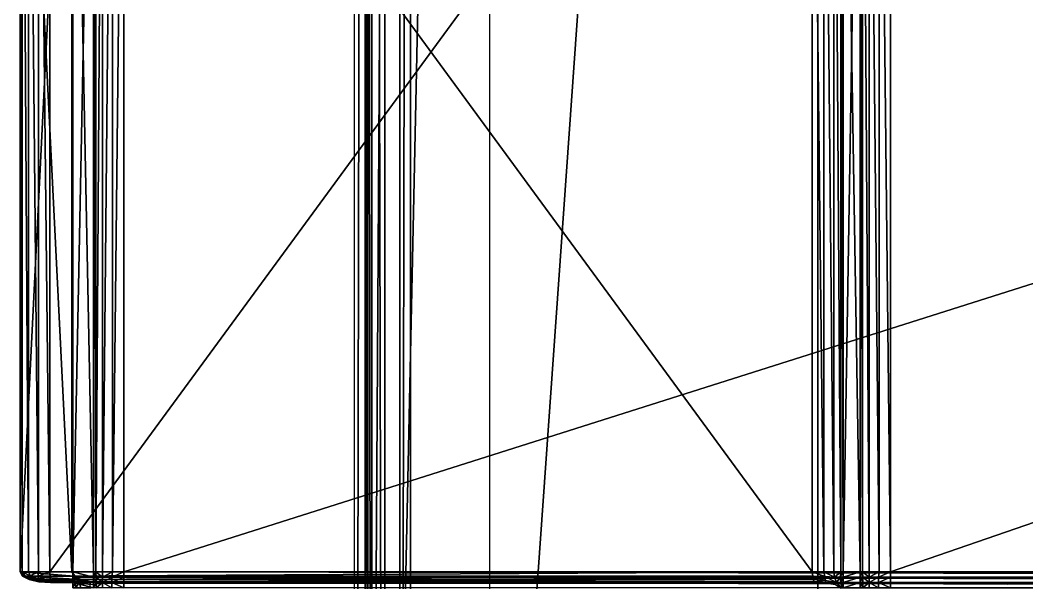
# Model space of a CAD drawing. Extents: x -683 to 86, y -225 to -3.
# Drawn here: x -506.23 to -488.48, y -82.57 to -72.65 of the extents above; entities that cross this region are included whole.
import ezdxf

# ---------------------------------------------------------------- set-up
doc = ezdxf.new("R2010")
doc.units = 0
doc.header["$MEASUREMENT"] = 0
doc.layers.get('0').update_dxf_attribs({"linetype": 'CONTINUOUS'})

msp = doc.modelspace()

# ---------------------------------------------------------------- linework, layer by layer
for points in [[(-500.143, -14.291, 97.08), (-500.332, -114.17, 98.553), (-500.332, -12.72, 98.553)], [(-499.531, -114.17, 92.288), (-499.343, -12.72, 90.815), (-499.343, -114.17, 90.815)], [(-492.161, -114.17, 34.584), (-492.161, -12.72, 34.584), (-492.161, -12.72, 34.584)], [(-492.161, -114.17, 34.584), (-492.161, -12.72, 34.584), (-492.161, -114.17, 34.584)], [(-500.14, -113.967, 98.476), (-500.138, -12.929, 98.477), (-500.093, -12.923, 98.379)], [(-500.14, -113.967, 98.476), (-500.093, -12.923, 98.379), (-500.093, -113.967, 98.379)], [(-500.022, -113.967, 98.567), (-500.138, -12.929, 98.477), (-500.14, -113.967, 98.476)], [(-500.022, -113.967, 98.567), (-500.028, -12.945, 98.569), (-500.138, -12.929, 98.477)], [(-500.093, -113.967, 98.379), (-500.093, -12.923, 98.379), (-497.948, -12.923, 96.812)], [(-500.093, -113.967, 98.379), (-497.948, -12.923, 96.812), (-497.948, -113.967, 96.812)], [(-499.793, -113.967, 98.63), (-499.793, -12.966, 98.63), (-500.028, -12.945, 98.569)], [(-499.793, -113.967, 98.63), (-500.028, -12.945, 98.569), (-500.022, -113.967, 98.567)], [(-500.143, -14.291, 97.08), (-500.143, -114.17, 97.08), (-500.332, -114.17, 98.553)], [(-505.315, -82.381, 16.004), (-506.226, -82.381, 31.61), (-506.226, -64.047, 31.61)], [(-505.315, -82.381, 16.004), (-506.226, -64.047, 31.61), (-505.315, -64.047, 16.004)], [(-506.189, -82.381, 31.676), (-506.189, -64.047, 31.675), (-506.226, -64.047, 31.61)], [(-506.189, -82.381, 31.676), (-506.226, -64.047, 31.61), (-506.226, -82.381, 31.61)], [(-506.226, -64.047, 31.61), (-506.226, -82.381, 31.61), (-506.189, -82.381, 31.676)], [(-506.226, -64.047, 31.61), (-506.189, -82.381, 31.676), (-506.189, -64.047, 31.675)], [(-506.076, -82.381, 31.73), (-506.076, -64.047, 31.73), (-506.189, -64.047, 31.675)], [(-506.076, -82.381, 31.73), (-506.189, -64.047, 31.675), (-506.189, -82.381, 31.676)], [(-506.189, -64.047, 31.675), (-506.189, -82.381, 31.676), (-506.076, -82.381, 31.73)], [(-506.189, -64.047, 31.675), (-506.076, -82.381, 31.73), (-506.076, -64.047, 31.73)], [(-505.905, -82.381, 31.765), (-505.904, -64.047, 31.765), (-506.076, -64.047, 31.73)], [(-505.905, -82.381, 31.765), (-506.076, -64.047, 31.73), (-506.076, -82.381, 31.73)], [(-506.076, -64.047, 31.73), (-506.076, -82.381, 31.73), (-505.905, -82.381, 31.765)], [(-506.076, -64.047, 31.73), (-505.905, -82.381, 31.765), (-505.904, -64.047, 31.765)], [(-505.7, -82.381, 31.775), (-505.904, -64.047, 31.765), (-505.905, -82.381, 31.765)], [(-505.904, -64.047, 31.765), (-505.905, -82.381, 31.765), (-505.7, -82.381, 31.775)], [(-505.7, -82.381, 31.775), (-505.7, -64.047, 31.775), (-505.904, -64.047, 31.765)], [(-505.904, -64.047, 31.765), (-505.7, -82.381, 31.775), (-505.7, -64.047, 31.775)], [(-492.261, -82.381, 31.577), (-492.261, -64.047, 31.577), (-505.7, -64.047, 31.775)], [(-492.261, -82.381, 31.577), (-505.7, -64.047, 31.775), (-505.7, -82.381, 31.775)], [(-505.315, -82.381, 16.004), (-505.315, -64.047, 16.004), (-505.31, -64.047, 15.917)], [(-505.315, -82.381, 16.004), (-505.31, -64.047, 15.917), (-505.31, -82.381, 15.917)], [(-505.31, -64.047, 15.917), (-505.31, -82.381, 15.917), (-505.315, -82.381, 16.004)], [(-505.31, -82.381, 15.917), (-505.31, -64.047, 15.917), (-505.305, -64.047, 15.83)], [(-505.31, -82.381, 15.917), (-505.305, -64.047, 15.83), (-505.305, -82.381, 15.83)], [(-505.305, -64.047, 15.83), (-505.305, -82.381, 15.83), (-505.31, -82.381, 15.917)], [(-505.305, -64.047, 15.83), (-505.31, -82.381, 15.917), (-505.31, -64.047, 15.917)], [(-505.305, -82.381, 15.83), (-505.305, -64.047, 15.83), (-505.3, -64.047, 15.743)], [(-505.305, -82.381, 15.83), (-505.3, -64.047, 15.743), (-505.3, -82.381, 15.743)], [(-505.3, -64.047, 15.743), (-505.3, -82.381, 15.743), (-505.305, -82.381, 15.83)], [(-505.3, -64.047, 15.743), (-505.305, -82.381, 15.83), (-505.305, -64.047, 15.83)], [(-505.3, -82.381, 15.743), (-505.3, -64.047, 15.743), (-505.295, -64.047, 15.657)], [(-505.3, -82.381, 15.743), (-505.295, -64.047, 15.657), (-505.295, -82.381, 15.657)], [(-505.295, -64.047, 15.657), (-505.295, -82.381, 15.657), (-505.3, -82.381, 15.743)], [(-505.295, -64.047, 15.657), (-505.3, -82.381, 15.743), (-505.3, -64.047, 15.743)], [(-504.933, -82.381, 9.454), (-505.295, -82.381, 15.657), (-505.295, -64.047, 15.657)], [(-504.889, -64.047, 9.385), (-504.889, -82.381, 9.385), (-504.933, -82.381, 9.454)], [(-504.889, -64.047, 9.385), (-504.933, -82.381, 9.454), (-504.933, -64.047, 9.454)], [(-504.889, -64.047, 9.385), (-504.889, -82.381, 9.385), (-504.933, -82.381, 9.454)], [(-504.772, -64.047, 9.322), (-504.772, -82.381, 9.322), (-504.889, -82.381, 9.385)], [(-504.772, -64.047, 9.322), (-504.889, -82.381, 9.385), (-504.889, -64.047, 9.385)], [(-504.772, -64.047, 9.322), (-504.772, -82.381, 9.322), (-504.889, -82.381, 9.385)], [(-504.772, -64.047, 9.322), (-504.889, -82.381, 9.385), (-504.889, -64.047, 9.385)], [(-504.599, -64.047, 9.273), (-504.599, -82.381, 9.273), (-504.772, -82.381, 9.322)], [(-504.599, -64.047, 9.273), (-504.772, -82.381, 9.322), (-504.772, -64.047, 9.322)], [(-504.599, -64.047, 9.273), (-504.599, -82.381, 9.273), (-504.772, -82.381, 9.322)], [(-504.599, -64.047, 9.273), (-504.772, -82.381, 9.322), (-504.772, -64.047, 9.322)], [(-504.396, -64.047, 9.247), (-504.396, -82.381, 9.247), (-504.599, -82.381, 9.273)], [(-504.396, -64.047, 9.247), (-504.599, -82.381, 9.273), (-504.599, -64.047, 9.273)], [(-504.396, -64.047, 9.247), (-504.396, -82.381, 9.247), (-504.599, -82.381, 9.273)], [(-504.396, -64.047, 9.247), (-504.599, -82.381, 9.273), (-504.599, -64.047, 9.273)], [(-446.588, -82.381, 5.55), (-504.396, -82.381, 9.247), (-504.396, -64.047, 9.247)], [(-446.588, -82.381, 5.55), (-504.396, -64.047, 9.247), (-446.588, -64.047, 5.55)], [(-446.588, -64.047, 5.55), (-446.588, -82.381, 5.55), (-504.396, -82.381, 9.247)], [(-446.588, -64.047, 5.55), (-504.396, -82.381, 9.247), (-504.396, -64.047, 9.247)], [(-492.055, -82.381, 31.587), (-492.055, -64.047, 31.587), (-492.261, -64.047, 31.577)], [(-492.055, -82.381, 31.587), (-492.261, -64.047, 31.577), (-492.261, -82.381, 31.577)], [(-492.261, -64.047, 31.577), (-492.261, -82.381, 31.577), (-492.055, -82.381, 31.587)], [(-492.261, -64.047, 31.577), (-492.055, -82.381, 31.587), (-492.055, -64.047, 31.587)], [(-491.878, -82.381, 31.622), (-491.878, -64.047, 31.622), (-492.055, -64.047, 31.587)], [(-491.878, -82.381, 31.622), (-492.055, -64.047, 31.587), (-492.055, -82.381, 31.587)], [(-492.055, -64.047, 31.587), (-492.055, -82.381, 31.587), (-491.878, -82.381, 31.622)], [(-492.055, -64.047, 31.587), (-491.878, -82.381, 31.622), (-491.878, -64.047, 31.622)], [(-491.758, -82.381, 31.676), (-491.758, -64.047, 31.676), (-491.878, -64.047, 31.622)], [(-491.758, -82.381, 31.676), (-491.878, -64.047, 31.622), (-491.878, -82.381, 31.622)], [(-491.878, -64.047, 31.622), (-491.878, -82.381, 31.622), (-491.758, -82.381, 31.676)], [(-491.878, -64.047, 31.622), (-491.758, -82.381, 31.676), (-491.758, -64.047, 31.676)], [(-491.712, -82.381, 31.742), (-491.712, -64.047, 31.742), (-491.758, -64.047, 31.676)], [(-491.712, -82.381, 31.742), (-491.758, -64.047, 31.676), (-491.758, -82.381, 31.676)], [(-491.758, -64.047, 31.676), (-491.758, -82.381, 31.676), (-491.712, -82.381, 31.742)], [(-491.758, -64.047, 31.676), (-491.712, -82.381, 31.742), (-491.712, -64.047, 31.742)], [(-491.712, -82.381, 31.742), (-491.416, -82.381, 35.723), (-491.416, -64.047, 35.723)], [(-491.712, -82.381, 31.742), (-491.416, -64.047, 35.723), (-491.712, -64.047, 31.742)], [(-491.371, -82.381, 35.787), (-491.371, -64.047, 35.787), (-491.416, -64.047, 35.723)], [(-491.371, -82.381, 35.787), (-491.416, -64.047, 35.723), (-491.416, -82.381, 35.723)], [(-491.416, -64.047, 35.723), (-491.416, -82.381, 35.723), (-491.371, -82.381, 35.787)], [(-491.416, -64.047, 35.723), (-491.371, -82.381, 35.787), (-491.371, -64.047, 35.787)], [(-491.254, -82.381, 35.835), (-491.254, -64.047, 35.835), (-491.371, -64.047, 35.787)], [(-491.254, -82.381, 35.835), (-491.371, -64.047, 35.787), (-491.371, -82.381, 35.787)], [(-491.371, -64.047, 35.787), (-491.371, -82.381, 35.787), (-491.254, -82.381, 35.835)], [(-491.371, -64.047, 35.787), (-491.254, -82.381, 35.835), (-491.254, -64.047, 35.835)], [(-491.081, -82.381, 35.86), (-491.081, -64.047, 35.86), (-491.254, -64.047, 35.835)], [(-491.081, -82.381, 35.86), (-491.254, -64.047, 35.835), (-491.254, -82.381, 35.835)], [(-491.254, -64.047, 35.835), (-491.254, -82.381, 35.835), (-491.081, -82.381, 35.86)], [(-491.254, -64.047, 35.835), (-491.081, -82.381, 35.86), (-491.081, -64.047, 35.86)], [(-490.88, -82.381, 35.858), (-490.88, -64.047, 35.858), (-491.081, -64.047, 35.86)], [(-490.88, -82.381, 35.858), (-491.081, -64.047, 35.86), (-491.081, -82.381, 35.86)], [(-491.081, -64.047, 35.86), (-491.081, -82.381, 35.86), (-490.88, -82.381, 35.858)], [(-491.081, -64.047, 35.86), (-490.88, -82.381, 35.858), (-490.88, -64.047, 35.858)], [(-490.88, -82.381, 35.858), (-437.728, -82.381, 31.908), (-437.728, -64.047, 31.908)], [(-490.88, -82.381, 35.858), (-437.728, -64.047, 31.908), (-490.88, -64.047, 35.858)], [(-490.88, -64.047, 35.858), (-490.88, -82.381, 35.858), (-437.728, -82.381, 31.908)], [(-490.88, -64.047, 35.858), (-437.728, -82.381, 31.908), (-437.728, -64.047, 31.908)], [(-506.226, -82.381, 31.61), (-506.185, -82.452, 31.609), (-506.14, -82.453, 31.676)], [(-506.226, -82.381, 31.61), (-506.14, -82.453, 31.676), (-506.189, -82.381, 31.676)], [(-506.226, -82.381, 31.61), (-506.185, -82.452, 31.609), (-506.14, -82.453, 31.676)], [(-506.226, -82.381, 31.61), (-506.14, -82.453, 31.676), (-506.189, -82.381, 31.676)], [(-506.226, -82.381, 31.61), (-505.315, -82.381, 16.004), (-505.274, -82.452, 16.003)], [(-506.226, -82.381, 31.61), (-505.274, -82.452, 16.003), (-506.185, -82.452, 31.609)], [(-505.274, -82.452, 16.003), (-506.185, -82.452, 31.609), (-506.226, -82.381, 31.61)], [(-505.274, -82.452, 16.003), (-506.226, -82.381, 31.61), (-505.315, -82.381, 16.004)], [(-506.189, -82.381, 31.676), (-506.14, -82.453, 31.676), (-506.048, -82.45, 31.721)], [(-506.189, -82.381, 31.676), (-506.048, -82.45, 31.721), (-506.076, -82.381, 31.73)], [(-506.189, -82.381, 31.676), (-506.14, -82.453, 31.676), (-506.048, -82.45, 31.721)], [(-506.189, -82.381, 31.676), (-506.048, -82.45, 31.721), (-506.076, -82.381, 31.73)], [(-506.185, -82.452, 31.609), (-506.068, -82.512, 31.607), (-506.045, -82.502, 31.671)], [(-506.185, -82.452, 31.609), (-506.045, -82.502, 31.671), (-506.14, -82.453, 31.676)], [(-506.185, -82.452, 31.609), (-506.068, -82.512, 31.607), (-506.045, -82.502, 31.671)], [(-506.185, -82.452, 31.609), (-506.045, -82.502, 31.671), (-506.14, -82.453, 31.676)], [(-506.185, -82.452, 31.609), (-505.274, -82.452, 16.003), (-505.158, -82.512, 16.003)], [(-506.185, -82.452, 31.609), (-505.158, -82.512, 16.003), (-506.068, -82.512, 31.607)], [(-505.158, -82.512, 16.003), (-506.068, -82.512, 31.607), (-506.185, -82.452, 31.609)], [(-505.158, -82.512, 16.003), (-506.185, -82.452, 31.609), (-505.274, -82.452, 16.003)], [(-506.14, -82.453, 31.676), (-506.005, -82.488, 31.706), (-506.048, -82.45, 31.721)], [(-506.14, -82.453, 31.676), (-506.005, -82.488, 31.706), (-506.048, -82.45, 31.721)], [(-506.14, -82.453, 31.676), (-506.045, -82.502, 31.671), (-506.005, -82.488, 31.706)], [(-506.14, -82.453, 31.676), (-506.045, -82.502, 31.671), (-506.005, -82.488, 31.706)], [(-505.905, -82.381, 31.765), (-506.076, -82.381, 31.73), (-506.048, -82.45, 31.721)], [(-505.905, -82.381, 31.765), (-506.076, -82.381, 31.73), (-506.048, -82.45, 31.721)], [(-505.894, -82.552, 31.604), (-506.045, -82.502, 31.671), (-506.068, -82.512, 31.607)], [(-505.894, -82.552, 31.604), (-506.045, -82.502, 31.671), (-506.068, -82.512, 31.607)], [(-506.068, -82.512, 31.607), (-505.158, -82.512, 16.003), (-504.984, -82.552, 16.003)], [(-506.068, -82.512, 31.607), (-504.984, -82.552, 16.003), (-505.894, -82.552, 31.604)], [(-504.984, -82.552, 16.003), (-505.894, -82.552, 31.604), (-506.068, -82.512, 31.607)], [(-504.984, -82.552, 16.003), (-506.068, -82.512, 31.607), (-505.158, -82.512, 16.003)], [(-505.905, -82.381, 31.765), (-506.048, -82.45, 31.721), (-505.909, -82.453, 31.749)], [(-505.905, -82.381, 31.765), (-506.048, -82.45, 31.721), (-505.909, -82.453, 31.749)], [(-505.909, -82.453, 31.749), (-506.048, -82.45, 31.721), (-506.005, -82.488, 31.706)], [(-505.909, -82.453, 31.749), (-506.048, -82.45, 31.721), (-506.005, -82.488, 31.706)], [(-505.904, -82.535, 31.673), (-506.005, -82.488, 31.706), (-506.045, -82.502, 31.671)], [(-505.904, -82.535, 31.673), (-506.005, -82.488, 31.706), (-506.045, -82.502, 31.671)], [(-505.894, -82.552, 31.604), (-505.904, -82.535, 31.673), (-506.045, -82.502, 31.671)], [(-505.894, -82.552, 31.604), (-505.904, -82.535, 31.673), (-506.045, -82.502, 31.671)], [(-505.909, -82.453, 31.749), (-506.005, -82.488, 31.706), (-505.896, -82.502, 31.718)], [(-505.909, -82.453, 31.749), (-506.005, -82.488, 31.706), (-505.896, -82.502, 31.718)], [(-505.904, -82.535, 31.673), (-505.896, -82.502, 31.718), (-506.005, -82.488, 31.706)], [(-505.904, -82.535, 31.673), (-505.896, -82.502, 31.718), (-506.005, -82.488, 31.706)], [(-505.7, -82.381, 31.775), (-505.905, -82.381, 31.765), (-505.909, -82.453, 31.749)], [(-505.7, -82.381, 31.775), (-505.909, -82.453, 31.749), (-505.699, -82.452, 31.762)], [(-505.7, -82.381, 31.775), (-505.905, -82.381, 31.765), (-505.909, -82.453, 31.749)], [(-505.7, -82.381, 31.775), (-505.909, -82.453, 31.749), (-505.699, -82.452, 31.762)], [(-505.699, -82.452, 31.762), (-505.909, -82.453, 31.749), (-505.896, -82.502, 31.718)], [(-505.699, -82.452, 31.762), (-505.909, -82.453, 31.749), (-505.896, -82.502, 31.718)], [(-505.693, -82.552, 31.668), (-505.896, -82.502, 31.718), (-505.904, -82.535, 31.673)], [(-505.693, -82.552, 31.668), (-505.896, -82.502, 31.718), (-505.904, -82.535, 31.673)], [(-505.689, -82.566, 31.601), (-505.693, -82.552, 31.668), (-505.904, -82.535, 31.673)], [(-505.689, -82.566, 31.601), (-505.904, -82.535, 31.673), (-505.894, -82.552, 31.604)], [(-505.689, -82.566, 31.601), (-505.693, -82.552, 31.668), (-505.904, -82.535, 31.673)], [(-505.689, -82.566, 31.601), (-505.904, -82.535, 31.673), (-505.894, -82.552, 31.604)], [(-505.699, -82.452, 31.762), (-505.896, -82.502, 31.718), (-505.697, -82.512, 31.724)], [(-505.699, -82.452, 31.762), (-505.896, -82.502, 31.718), (-505.697, -82.512, 31.724)], [(-505.693, -82.552, 31.668), (-505.697, -82.512, 31.724), (-505.896, -82.502, 31.718)], [(-505.693, -82.552, 31.668), (-505.697, -82.512, 31.724), (-505.896, -82.502, 31.718)], [(-492.261, -82.381, 31.577), (-505.7, -82.381, 31.775), (-505.699, -82.452, 31.762)], [(-505.699, -82.452, 31.762), (-492.261, -82.381, 31.577), (-505.7, -82.381, 31.775)], [(-492.261, -82.381, 31.577), (-505.699, -82.452, 31.762), (-492.25, -82.452, 31.563)], [(-505.699, -82.452, 31.762), (-492.25, -82.452, 31.563), (-492.261, -82.381, 31.577)], [(-492.25, -82.452, 31.563), (-505.699, -82.452, 31.762), (-505.697, -82.512, 31.724)], [(-505.697, -82.512, 31.724), (-492.25, -82.452, 31.563), (-505.699, -82.452, 31.762)], [(-492.25, -82.452, 31.563), (-505.697, -82.512, 31.724), (-492.24, -82.512, 31.525)], [(-505.697, -82.512, 31.724), (-492.24, -82.512, 31.525), (-492.25, -82.452, 31.563)], [(-492.24, -82.512, 31.525), (-505.697, -82.512, 31.724), (-505.693, -82.552, 31.668)], [(-505.693, -82.552, 31.668), (-492.24, -82.512, 31.525), (-505.697, -82.512, 31.724)], [(-492.24, -82.512, 31.525), (-505.693, -82.552, 31.668), (-492.232, -82.552, 31.469)], [(-505.693, -82.552, 31.668), (-492.232, -82.552, 31.469), (-492.24, -82.512, 31.525)], [(-505.315, -82.381, 16.004), (-505.31, -82.381, 15.917), (-505.256, -82.463, 15.917)], [(-505.315, -82.381, 16.004), (-505.256, -82.463, 15.917), (-505.274, -82.452, 16.003)], [(-505.315, -82.381, 16.004), (-505.31, -82.381, 15.917), (-505.256, -82.463, 15.917)], [(-505.315, -82.381, 16.004), (-505.256, -82.463, 15.917), (-505.274, -82.452, 16.003)], [(-505.31, -82.381, 15.917), (-505.305, -82.381, 15.83), (-505.261, -82.471, 15.83)], [(-505.31, -82.381, 15.917), (-505.261, -82.471, 15.83), (-505.256, -82.463, 15.917)], [(-505.31, -82.381, 15.917), (-505.305, -82.381, 15.83), (-505.261, -82.471, 15.83)], [(-505.31, -82.381, 15.917), (-505.261, -82.471, 15.83), (-505.256, -82.463, 15.917)], [(-505.3, -82.381, 15.743), (-505.261, -82.471, 15.83), (-505.305, -82.381, 15.83)], [(-505.3, -82.381, 15.743), (-505.261, -82.471, 15.83), (-505.305, -82.381, 15.83)], [(-505.295, -82.381, 15.657), (-505.276, -82.473, 15.743), (-505.3, -82.381, 15.743)], [(-505.3, -82.381, 15.743), (-505.276, -82.473, 15.743), (-505.261, -82.471, 15.83)], [(-505.295, -82.381, 15.657), (-505.276, -82.473, 15.743), (-505.3, -82.381, 15.743)], [(-505.3, -82.381, 15.743), (-505.276, -82.473, 15.743), (-505.261, -82.471, 15.83)], [(-505.295, -82.381, 15.657), (-505.295, -82.473, 15.657), (-505.276, -82.473, 15.743)], [(-505.295, -82.381, 15.657), (-505.295, -82.473, 15.657), (-505.276, -82.473, 15.743)], [(-505.295, -82.381, 15.657), (-504.933, -82.381, 9.454), (-504.933, -82.473, 9.454)], [(-505.295, -82.381, 15.657), (-504.933, -82.473, 9.454), (-505.295, -82.473, 15.657)], [(-504.933, -82.473, 9.454), (-505.295, -82.473, 15.657), (-505.295, -82.381, 15.657)], [(-504.933, -82.473, 9.454), (-505.295, -82.381, 15.657), (-504.933, -82.381, 9.454)], [(-505.295, -82.473, 15.657), (-505.295, -82.566, 15.657), (-505.256, -82.566, 15.741)], [(-505.295, -82.473, 15.657), (-505.256, -82.566, 15.741), (-505.276, -82.473, 15.743)], [(-505.295, -82.473, 15.657), (-505.295, -82.566, 15.657), (-505.256, -82.566, 15.741)], [(-505.295, -82.473, 15.657), (-505.256, -82.566, 15.741), (-505.276, -82.473, 15.743)], [(-505.295, -82.473, 15.657), (-504.933, -82.473, 9.454), (-504.933, -82.566, 9.454)], [(-505.295, -82.473, 15.657), (-504.933, -82.566, 9.454), (-505.295, -82.566, 15.657)], [(-504.933, -82.566, 9.454), (-505.295, -82.566, 15.657), (-505.295, -82.473, 15.657)], [(-504.933, -82.566, 9.454), (-505.295, -82.473, 15.657), (-504.933, -82.473, 9.454)], [(-505.276, -82.473, 15.743), (-505.188, -82.566, 15.83), (-505.261, -82.471, 15.83)], [(-505.276, -82.473, 15.743), (-505.188, -82.566, 15.83), (-505.261, -82.471, 15.83)], [(-505.276, -82.473, 15.743), (-505.256, -82.566, 15.741), (-505.188, -82.566, 15.83)], [(-505.276, -82.473, 15.743), (-505.256, -82.566, 15.741), (-505.188, -82.566, 15.83)], [(-505.274, -82.452, 16.003), (-505.256, -82.463, 15.917), (-505.162, -82.53, 15.919)], [(-505.274, -82.452, 16.003), (-505.162, -82.53, 15.919), (-505.158, -82.512, 16.003)], [(-505.274, -82.452, 16.003), (-505.256, -82.463, 15.917), (-505.162, -82.53, 15.919)], [(-505.274, -82.452, 16.003), (-505.162, -82.53, 15.919), (-505.158, -82.512, 16.003)], [(-505.256, -82.463, 15.917), (-505.261, -82.471, 15.83), (-505.188, -82.566, 15.83)], [(-505.256, -82.463, 15.917), (-505.261, -82.471, 15.83), (-505.188, -82.566, 15.83)], [(-505.256, -82.463, 15.917), (-505.188, -82.566, 15.83), (-505.162, -82.53, 15.919)], [(-505.256, -82.463, 15.917), (-505.188, -82.566, 15.83), (-505.162, -82.53, 15.919)], [(-504.989, -82.566, 15.927), (-505.162, -82.53, 15.919), (-505.188, -82.566, 15.83)], [(-504.989, -82.566, 15.927), (-505.162, -82.53, 15.919), (-505.188, -82.566, 15.83)], [(-504.984, -82.552, 16.003), (-505.158, -82.512, 16.003), (-505.162, -82.53, 15.919)], [(-504.984, -82.552, 16.003), (-505.158, -82.512, 16.003), (-505.162, -82.53, 15.919)], [(-504.984, -82.552, 16.003), (-505.162, -82.53, 15.919), (-504.989, -82.566, 15.927)], [(-504.984, -82.552, 16.003), (-505.162, -82.53, 15.919), (-504.989, -82.566, 15.927)], [(-504.933, -82.381, 9.454), (-504.889, -82.381, 9.385), (-504.885, -82.473, 9.382)], [(-504.933, -82.381, 9.454), (-504.885, -82.473, 9.382), (-504.933, -82.473, 9.454)], [(-504.933, -82.381, 9.454), (-504.889, -82.381, 9.385), (-504.885, -82.473, 9.382)], [(-504.933, -82.381, 9.454), (-504.885, -82.473, 9.382), (-504.933, -82.473, 9.454)], [(-504.933, -82.473, 9.454), (-504.885, -82.473, 9.382), (-504.885, -82.566, 9.382)], [(-504.933, -82.473, 9.454), (-504.885, -82.566, 9.382), (-504.933, -82.566, 9.454)], [(-504.933, -82.473, 9.454), (-504.885, -82.473, 9.382), (-504.885, -82.566, 9.382)], [(-504.933, -82.473, 9.454), (-504.885, -82.566, 9.382), (-504.933, -82.566, 9.454)], [(-504.889, -82.381, 9.385), (-504.772, -82.381, 9.322), (-504.772, -82.473, 9.322)], [(-504.889, -82.381, 9.385), (-504.772, -82.473, 9.322), (-504.885, -82.473, 9.382)], [(-504.889, -82.381, 9.385), (-504.772, -82.381, 9.322), (-504.772, -82.473, 9.322)], [(-504.889, -82.381, 9.385), (-504.772, -82.473, 9.322), (-504.885, -82.473, 9.382)], [(-504.885, -82.473, 9.382), (-504.772, -82.473, 9.322), (-504.772, -82.566, 9.322)], [(-504.885, -82.473, 9.382), (-504.772, -82.566, 9.322), (-504.885, -82.566, 9.382)], [(-504.885, -82.473, 9.382), (-504.772, -82.473, 9.322), (-504.772, -82.566, 9.322)], [(-504.885, -82.473, 9.382), (-504.772, -82.566, 9.322), (-504.885, -82.566, 9.382)], [(-504.599, -82.381, 9.273), (-504.608, -82.473, 9.275), (-504.772, -82.473, 9.322)], [(-504.599, -82.381, 9.273), (-504.772, -82.473, 9.322), (-504.772, -82.381, 9.322)], [(-504.599, -82.381, 9.273), (-504.608, -82.473, 9.275), (-504.772, -82.473, 9.322)], [(-504.599, -82.381, 9.273), (-504.772, -82.473, 9.322), (-504.772, -82.381, 9.322)], [(-504.608, -82.473, 9.275), (-504.608, -82.566, 9.275), (-504.772, -82.566, 9.322)], [(-504.608, -82.473, 9.275), (-504.772, -82.566, 9.322), (-504.772, -82.473, 9.322)], [(-504.608, -82.473, 9.275), (-504.608, -82.566, 9.275), (-504.772, -82.566, 9.322)], [(-504.608, -82.473, 9.275), (-504.772, -82.566, 9.322), (-504.772, -82.473, 9.322)], [(-504.396, -82.381, 9.247), (-504.396, -82.473, 9.247), (-504.608, -82.473, 9.275)], [(-504.396, -82.381, 9.247), (-504.608, -82.473, 9.275), (-504.599, -82.381, 9.273)], [(-504.396, -82.381, 9.247), (-504.396, -82.473, 9.247), (-504.608, -82.473, 9.275)], [(-504.396, -82.381, 9.247), (-504.608, -82.473, 9.275), (-504.599, -82.381, 9.273)], [(-504.396, -82.473, 9.247), (-504.396, -82.566, 9.247), (-504.608, -82.566, 9.275)], [(-504.396, -82.473, 9.247), (-504.608, -82.566, 9.275), (-504.608, -82.473, 9.275)], [(-504.396, -82.473, 9.247), (-504.396, -82.566, 9.247), (-504.608, -82.566, 9.275)], [(-504.396, -82.473, 9.247), (-504.608, -82.566, 9.275), (-504.608, -82.473, 9.275)], [(-504.396, -82.381, 9.247), (-446.588, -82.381, 5.55), (-446.588, -82.473, 5.55)], [(-504.396, -82.381, 9.247), (-446.588, -82.473, 5.55), (-504.396, -82.473, 9.247)], [(-446.588, -82.473, 5.55), (-504.396, -82.473, 9.247), (-504.396, -82.381, 9.247)], [(-446.588, -82.473, 5.55), (-504.396, -82.381, 9.247), (-446.588, -82.381, 5.55)], [(-504.396, -82.473, 9.247), (-446.588, -82.473, 5.55), (-446.588, -82.566, 5.55)], [(-504.396, -82.473, 9.247), (-446.588, -82.566, 5.55), (-504.396, -82.566, 9.247)], [(-446.588, -82.566, 5.55), (-504.396, -82.566, 9.247), (-504.396, -82.473, 9.247)], [(-446.588, -82.566, 5.55), (-504.396, -82.473, 9.247), (-446.588, -82.473, 5.55)], [(-492.261, -82.381, 31.577), (-492.25, -82.452, 31.563), (-492.038, -82.463, 31.573)], [(-492.261, -82.381, 31.577), (-492.038, -82.463, 31.573), (-492.055, -82.381, 31.587)], [(-492.261, -82.381, 31.577), (-492.25, -82.452, 31.563), (-492.038, -82.463, 31.573)], [(-492.261, -82.381, 31.577), (-492.038, -82.463, 31.573), (-492.055, -82.381, 31.587)], [(-492.25, -82.452, 31.563), (-492.24, -82.512, 31.525), (-492.028, -82.53, 31.54)], [(-492.25, -82.452, 31.563), (-492.028, -82.53, 31.54), (-492.038, -82.463, 31.573)], [(-492.25, -82.452, 31.563), (-492.24, -82.512, 31.525), (-492.028, -82.53, 31.54)], [(-492.25, -82.452, 31.563), (-492.028, -82.53, 31.54), (-492.038, -82.463, 31.573)], [(-492.232, -82.552, 31.469), (-492.028, -82.53, 31.54), (-492.24, -82.512, 31.525)], [(-492.232, -82.552, 31.469), (-492.028, -82.53, 31.54), (-492.24, -82.512, 31.525)], [(-492.232, -82.552, 31.469), (-492.022, -82.566, 31.478), (-492.028, -82.53, 31.54)], [(-492.232, -82.552, 31.469), (-492.022, -82.566, 31.478), (-492.028, -82.53, 31.54)], [(-492.055, -82.381, 31.587), (-492.038, -82.463, 31.573), (-491.866, -82.471, 31.605)], [(-492.055, -82.381, 31.587), (-491.866, -82.471, 31.605), (-491.878, -82.381, 31.622)], [(-492.055, -82.381, 31.587), (-492.038, -82.463, 31.573), (-491.866, -82.471, 31.605)], [(-492.055, -82.381, 31.587), (-491.866, -82.471, 31.605), (-491.878, -82.381, 31.622)], [(-492.038, -82.463, 31.573), (-492.028, -82.53, 31.54), (-491.831, -82.566, 31.571)], [(-492.038, -82.463, 31.573), (-491.831, -82.566, 31.571), (-491.866, -82.471, 31.605)], [(-492.038, -82.463, 31.573), (-492.028, -82.53, 31.54), (-491.831, -82.566, 31.571)], [(-492.038, -82.463, 31.573), (-491.831, -82.566, 31.571), (-491.866, -82.471, 31.605)], [(-492.022, -82.566, 31.478), (-491.831, -82.566, 31.571), (-492.028, -82.53, 31.54)], [(-492.022, -82.566, 31.478), (-491.831, -82.566, 31.571), (-492.028, -82.53, 31.54)], [(-491.758, -82.381, 31.676), (-491.878, -82.381, 31.622), (-491.866, -82.471, 31.605)], [(-491.758, -82.381, 31.676), (-491.878, -82.381, 31.622), (-491.866, -82.471, 31.605)], [(-491.758, -82.381, 31.676), (-491.866, -82.471, 31.605), (-491.77, -82.473, 31.666)], [(-491.758, -82.381, 31.676), (-491.866, -82.471, 31.605), (-491.77, -82.473, 31.666)], [(-491.77, -82.473, 31.666), (-491.866, -82.471, 31.605), (-491.831, -82.566, 31.571)], [(-491.77, -82.473, 31.666), (-491.866, -82.471, 31.605), (-491.831, -82.566, 31.571)], [(-491.77, -82.473, 31.666), (-491.831, -82.566, 31.571), (-491.758, -82.566, 31.658)], [(-491.77, -82.473, 31.666), (-491.831, -82.566, 31.571), (-491.758, -82.566, 31.658)], [(-491.712, -82.381, 31.742), (-491.758, -82.381, 31.676), (-491.77, -82.473, 31.666)], [(-491.712, -82.381, 31.742), (-491.77, -82.473, 31.666), (-491.712, -82.473, 31.742)], [(-491.712, -82.381, 31.742), (-491.758, -82.381, 31.676), (-491.77, -82.473, 31.666)], [(-491.712, -82.381, 31.742), (-491.77, -82.473, 31.666), (-491.712, -82.473, 31.742)], [(-491.712, -82.473, 31.742), (-491.77, -82.473, 31.666), (-491.758, -82.566, 31.658)], [(-491.712, -82.473, 31.742), (-491.77, -82.473, 31.666), (-491.758, -82.566, 31.658)], [(-491.712, -82.473, 31.742), (-491.758, -82.566, 31.658), (-491.712, -82.566, 31.742)], [(-491.712, -82.473, 31.742), (-491.758, -82.566, 31.658), (-491.712, -82.566, 31.742)], [(-491.416, -82.381, 35.723), (-491.712, -82.381, 31.742), (-491.712, -82.473, 31.742)], [(-491.416, -82.381, 35.723), (-491.712, -82.473, 31.742), (-491.416, -82.473, 35.723)], [(-491.712, -82.473, 31.742), (-491.416, -82.473, 35.723), (-491.416, -82.381, 35.723)], [(-491.712, -82.473, 31.742), (-491.416, -82.381, 35.723), (-491.712, -82.381, 31.742)], [(-491.416, -82.473, 35.723), (-491.712, -82.473, 31.742), (-491.712, -82.566, 31.742)], [(-491.416, -82.473, 35.723), (-491.712, -82.566, 31.742), (-491.416, -82.566, 35.723)], [(-491.712, -82.566, 31.742), (-491.416, -82.566, 35.723), (-491.416, -82.473, 35.723)], [(-491.712, -82.566, 31.742), (-491.416, -82.473, 35.723), (-491.712, -82.473, 31.742)], [(-491.416, -82.381, 35.723), (-491.416, -82.473, 35.723), (-491.367, -82.473, 35.789)], [(-491.416, -82.381, 35.723), (-491.367, -82.473, 35.789), (-491.371, -82.381, 35.787)], [(-491.416, -82.381, 35.723), (-491.416, -82.473, 35.723), (-491.367, -82.473, 35.789)], [(-491.416, -82.381, 35.723), (-491.367, -82.473, 35.789), (-491.371, -82.381, 35.787)], [(-491.416, -82.473, 35.723), (-491.416, -82.566, 35.723), (-491.367, -82.566, 35.789)], [(-491.416, -82.473, 35.723), (-491.367, -82.566, 35.789), (-491.367, -82.473, 35.789)], [(-491.416, -82.473, 35.723), (-491.416, -82.566, 35.723), (-491.367, -82.566, 35.789)], [(-491.416, -82.473, 35.723), (-491.367, -82.566, 35.789), (-491.367, -82.473, 35.789)], [(-491.371, -82.381, 35.787), (-491.367, -82.473, 35.789), (-491.254, -82.473, 35.835)], [(-491.371, -82.381, 35.787), (-491.254, -82.473, 35.835), (-491.254, -82.381, 35.835)], [(-491.371, -82.381, 35.787), (-491.367, -82.473, 35.789), (-491.254, -82.473, 35.835)], [(-491.371, -82.381, 35.787), (-491.254, -82.473, 35.835), (-491.254, -82.381, 35.835)], [(-491.367, -82.473, 35.789), (-491.367, -82.566, 35.789), (-491.254, -82.566, 35.835)], [(-491.367, -82.473, 35.789), (-491.254, -82.566, 35.835), (-491.254, -82.473, 35.835)], [(-491.367, -82.473, 35.789), (-491.367, -82.566, 35.789), (-491.254, -82.566, 35.835)], [(-491.367, -82.473, 35.789), (-491.254, -82.566, 35.835), (-491.254, -82.473, 35.835)], [(-491.081, -82.381, 35.86), (-491.254, -82.381, 35.835), (-491.254, -82.473, 35.835)], [(-491.081, -82.381, 35.86), (-491.254, -82.473, 35.835), (-491.091, -82.473, 35.859)], [(-491.081, -82.381, 35.86), (-491.254, -82.381, 35.835), (-491.254, -82.473, 35.835)], [(-491.081, -82.381, 35.86), (-491.254, -82.473, 35.835), (-491.091, -82.473, 35.859)], [(-491.091, -82.473, 35.859), (-491.254, -82.473, 35.835), (-491.254, -82.566, 35.835)], [(-491.091, -82.473, 35.859), (-491.254, -82.566, 35.835), (-491.091, -82.566, 35.859)], [(-491.091, -82.473, 35.859), (-491.254, -82.473, 35.835), (-491.254, -82.566, 35.835)], [(-491.091, -82.473, 35.859), (-491.254, -82.566, 35.835), (-491.091, -82.566, 35.859)], [(-490.88, -82.381, 35.858), (-491.081, -82.381, 35.86), (-491.091, -82.473, 35.859)], [(-490.88, -82.381, 35.858), (-491.091, -82.473, 35.859), (-490.88, -82.473, 35.858)], [(-490.88, -82.381, 35.858), (-491.081, -82.381, 35.86), (-491.091, -82.473, 35.859)], [(-490.88, -82.381, 35.858), (-491.091, -82.473, 35.859), (-490.88, -82.473, 35.858)], [(-490.88, -82.473, 35.858), (-491.091, -82.473, 35.859), (-491.091, -82.566, 35.859)], [(-490.88, -82.473, 35.858), (-491.091, -82.566, 35.859), (-490.88, -82.566, 35.858)], [(-490.88, -82.473, 35.858), (-491.091, -82.473, 35.859), (-491.091, -82.566, 35.859)], [(-490.88, -82.473, 35.858), (-491.091, -82.566, 35.859), (-490.88, -82.566, 35.858)], [(-437.728, -82.381, 31.908), (-490.88, -82.381, 35.858), (-490.88, -82.473, 35.858)], [(-437.728, -82.381, 31.908), (-490.88, -82.473, 35.858), (-437.728, -82.473, 31.908)], [(-490.88, -82.473, 35.858), (-437.728, -82.473, 31.908), (-437.728, -82.381, 31.908)], [(-490.88, -82.473, 35.858), (-437.728, -82.381, 31.908), (-490.88, -82.381, 35.858)], [(-437.728, -82.473, 31.908), (-490.88, -82.473, 35.858), (-490.88, -82.566, 35.858)], [(-437.728, -82.473, 31.908), (-490.88, -82.566, 35.858), (-437.728, -82.566, 31.908)], [(-490.88, -82.566, 35.858), (-437.728, -82.566, 31.908), (-437.728, -82.473, 31.908)], [(-490.88, -82.566, 35.858), (-437.728, -82.473, 31.908), (-490.88, -82.473, 35.858)], [(-505.894, -82.552, 31.604), (-504.984, -82.552, 16.003), (-504.779, -82.566, 16.004)], [(-505.894, -82.552, 31.604), (-504.779, -82.566, 16.004), (-505.689, -82.566, 31.601)], [(-504.779, -82.566, 16.004), (-505.689, -82.566, 31.601), (-505.894, -82.552, 31.604)], [(-504.779, -82.566, 16.004), (-505.894, -82.552, 31.604), (-504.984, -82.552, 16.003)], [(-492.232, -82.552, 31.469), (-505.693, -82.552, 31.668), (-505.689, -82.566, 31.601)], [(-505.689, -82.566, 31.601), (-492.232, -82.552, 31.469), (-505.693, -82.552, 31.668)], [(-492.232, -82.552, 31.469), (-505.689, -82.566, 31.601), (-492.228, -82.566, 31.402)], [(-505.689, -82.566, 31.601), (-492.228, -82.566, 31.402), (-492.232, -82.552, 31.469)], [(-504.779, -82.566, 16.004), (-492.228, -82.566, 31.402), (-505.689, -82.566, 31.601)], [(-505.295, -82.658, 15.657), (-505.245, -82.658, 15.734), (-505.256, -82.566, 15.741)], [(-505.295, -82.658, 15.657), (-505.256, -82.566, 15.741), (-505.295, -82.566, 15.657)], [(-505.295, -82.658, 15.657), (-505.245, -82.658, 15.734), (-505.256, -82.566, 15.741)], [(-505.295, -82.658, 15.657), (-505.256, -82.566, 15.741), (-505.295, -82.566, 15.657)], [(-505.295, -82.566, 15.657), (-504.933, -82.566, 9.454), (-504.933, -82.658, 9.454)], [(-505.295, -82.566, 15.657), (-504.933, -82.658, 9.454), (-505.295, -82.658, 15.657)], [(-504.933, -82.658, 9.454), (-505.295, -82.658, 15.657), (-505.295, -82.566, 15.657)], [(-504.933, -82.658, 9.454), (-505.295, -82.566, 15.657), (-504.933, -82.566, 9.454)], [(-505.245, -82.658, 15.734), (-505.188, -82.566, 15.83), (-505.256, -82.566, 15.741)], [(-505.245, -82.658, 15.734), (-505.188, -82.566, 15.83), (-505.256, -82.566, 15.741)], [(-505.245, -82.658, 15.734), (-505.155, -82.661, 15.796), (-505.188, -82.566, 15.83)], [(-505.245, -82.658, 15.734), (-505.155, -82.661, 15.796), (-505.188, -82.566, 15.83)], [(-504.983, -82.669, 15.83), (-504.989, -82.602, 15.864), (-505.188, -82.566, 15.83)], [(-504.983, -82.669, 15.83), (-505.188, -82.566, 15.83), (-505.155, -82.661, 15.796)], [(-504.989, -82.566, 15.927), (-505.188, -82.566, 15.83), (-504.989, -82.602, 15.864)], [(-504.983, -82.669, 15.83), (-504.989, -82.602, 15.864), (-505.188, -82.566, 15.83)], [(-504.983, -82.669, 15.83), (-505.188, -82.566, 15.83), (-505.155, -82.661, 15.796)], [(-504.989, -82.566, 15.927), (-505.188, -82.566, 15.83), (-504.989, -82.602, 15.864)], [(-504.779, -82.566, 16.004), (-504.984, -82.552, 16.003), (-504.989, -82.566, 15.927)], [(-504.779, -82.566, 16.004), (-504.984, -82.552, 16.003), (-504.989, -82.566, 15.927)], [(-504.779, -82.566, 16.004), (-504.989, -82.566, 15.927), (-504.776, -82.58, 15.937)], [(-504.776, -82.58, 15.937), (-504.989, -82.566, 15.927), (-504.989, -82.602, 15.864)], [(-504.779, -82.566, 16.004), (-504.989, -82.566, 15.927), (-504.776, -82.58, 15.937)], [(-504.776, -82.58, 15.937), (-504.989, -82.566, 15.927), (-504.989, -82.602, 15.864)], [(-504.933, -82.658, 9.454), (-504.933, -82.566, 9.454), (-504.885, -82.566, 9.382)], [(-504.933, -82.658, 9.454), (-504.885, -82.566, 9.382), (-504.885, -82.658, 9.382)], [(-504.933, -82.658, 9.454), (-504.933, -82.566, 9.454), (-504.885, -82.566, 9.382)], [(-504.933, -82.658, 9.454), (-504.885, -82.566, 9.382), (-504.885, -82.658, 9.382)], [(-504.885, -82.658, 9.382), (-504.885, -82.566, 9.382), (-504.772, -82.566, 9.322)], [(-504.885, -82.658, 9.382), (-504.772, -82.566, 9.322), (-504.772, -82.658, 9.322)], [(-504.885, -82.658, 9.382), (-504.885, -82.566, 9.382), (-504.772, -82.566, 9.322)], [(-504.885, -82.658, 9.382), (-504.772, -82.566, 9.322), (-504.772, -82.658, 9.322)], [(-504.779, -82.566, 16.004), (-489.047, -82.566, 16.004), (-492.228, -82.566, 31.402)], [(-489.047, -82.566, 16.004), (-504.779, -82.566, 16.004), (-504.776, -82.58, 15.937)], [(-504.776, -82.58, 15.937), (-489.047, -82.566, 16.004), (-504.779, -82.566, 16.004)], [(-489.047, -82.566, 16.004), (-504.776, -82.58, 15.937), (-489.033, -82.58, 15.938)], [(-504.776, -82.58, 15.937), (-489.033, -82.58, 15.938), (-489.047, -82.566, 16.004)], [(-504.608, -82.658, 9.275), (-504.772, -82.658, 9.322), (-504.772, -82.566, 9.322)], [(-504.608, -82.658, 9.275), (-504.772, -82.566, 9.322), (-504.608, -82.566, 9.275)], [(-504.608, -82.658, 9.275), (-504.772, -82.658, 9.322), (-504.772, -82.566, 9.322)], [(-504.608, -82.658, 9.275), (-504.772, -82.566, 9.322), (-504.608, -82.566, 9.275)], [(-504.396, -82.658, 9.247), (-504.608, -82.658, 9.275), (-504.608, -82.566, 9.275)], [(-504.396, -82.658, 9.247), (-504.608, -82.566, 9.275), (-504.396, -82.566, 9.247)], [(-504.396, -82.658, 9.247), (-504.608, -82.658, 9.275), (-504.608, -82.566, 9.275)], [(-504.396, -82.658, 9.247), (-504.608, -82.566, 9.275), (-504.396, -82.566, 9.247)], [(-504.396, -82.566, 9.247), (-446.588, -82.566, 5.55), (-446.588, -82.658, 5.55)], [(-504.396, -82.566, 9.247), (-446.588, -82.658, 5.55), (-504.396, -82.658, 9.247)], [(-446.588, -82.658, 5.55), (-504.396, -82.658, 9.247), (-504.396, -82.566, 9.247)], [(-446.588, -82.658, 5.55), (-504.396, -82.566, 9.247), (-446.588, -82.566, 5.55)], [(-492.228, -82.566, 31.402), (-492.022, -82.566, 31.478), (-492.232, -82.552, 31.469)], [(-492.228, -82.566, 31.402), (-492.022, -82.566, 31.478), (-492.232, -82.552, 31.469)], [(-492.228, -82.566, 31.402), (-492.023, -82.58, 31.402), (-492.022, -82.566, 31.478)], [(-492.228, -82.566, 31.402), (-492.023, -82.58, 31.402), (-492.022, -82.566, 31.478)], [(-488.841, -82.58, 16.004), (-492.023, -82.58, 31.402), (-492.228, -82.566, 31.402)], [(-488.841, -82.58, 16.004), (-492.228, -82.566, 31.402), (-489.047, -82.566, 16.004)], [(-488.841, -82.58, 16.004), (-492.023, -82.58, 31.402), (-492.228, -82.566, 31.402)], [(-488.841, -82.58, 16.004), (-492.228, -82.566, 31.402), (-489.047, -82.566, 16.004)], [(-492.023, -82.58, 31.402), (-491.851, -82.602, 31.483), (-492.022, -82.566, 31.478)], [(-492.023, -82.58, 31.402), (-491.851, -82.602, 31.483), (-492.022, -82.566, 31.478)], [(-492.022, -82.566, 31.478), (-491.851, -82.602, 31.483), (-491.831, -82.566, 31.571)], [(-492.022, -82.566, 31.478), (-491.851, -82.602, 31.483), (-491.831, -82.566, 31.571)], [(-491.757, -82.669, 31.484), (-491.831, -82.566, 31.571), (-491.851, -82.602, 31.483)], [(-491.757, -82.669, 31.484), (-491.831, -82.566, 31.571), (-491.851, -82.602, 31.483)], [(-491.757, -82.669, 31.484), (-491.755, -82.661, 31.57), (-491.831, -82.566, 31.571)], [(-491.738, -82.658, 31.656), (-491.758, -82.566, 31.658), (-491.831, -82.566, 31.571)], [(-491.738, -82.658, 31.656), (-491.831, -82.566, 31.571), (-491.755, -82.661, 31.57)], [(-491.757, -82.669, 31.484), (-491.755, -82.661, 31.57), (-491.831, -82.566, 31.571)], [(-491.738, -82.658, 31.656), (-491.758, -82.566, 31.658), (-491.831, -82.566, 31.571)], [(-491.738, -82.658, 31.656), (-491.831, -82.566, 31.571), (-491.755, -82.661, 31.57)], [(-491.712, -82.658, 31.742), (-491.712, -82.566, 31.742), (-491.758, -82.566, 31.658)], [(-491.712, -82.658, 31.742), (-491.758, -82.566, 31.658), (-491.738, -82.658, 31.656)], [(-491.712, -82.658, 31.742), (-491.712, -82.566, 31.742), (-491.758, -82.566, 31.658)], [(-491.712, -82.658, 31.742), (-491.758, -82.566, 31.658), (-491.738, -82.658, 31.656)], [(-491.416, -82.566, 35.723), (-491.712, -82.566, 31.742), (-491.712, -82.658, 31.742)], [(-491.416, -82.566, 35.723), (-491.712, -82.658, 31.742), (-491.416, -82.658, 35.723)], [(-491.712, -82.658, 31.742), (-491.416, -82.658, 35.723), (-491.416, -82.566, 35.723)], [(-491.712, -82.658, 31.742), (-491.416, -82.566, 35.723), (-491.712, -82.566, 31.742)], [(-491.416, -82.658, 35.723), (-491.367, -82.658, 35.789), (-491.367, -82.566, 35.789)], [(-491.416, -82.658, 35.723), (-491.367, -82.566, 35.789), (-491.416, -82.566, 35.723)], [(-491.416, -82.658, 35.723), (-491.367, -82.658, 35.789), (-491.367, -82.566, 35.789)], [(-491.416, -82.658, 35.723), (-491.367, -82.566, 35.789), (-491.416, -82.566, 35.723)], [(-491.367, -82.658, 35.789), (-491.254, -82.658, 35.835), (-491.254, -82.566, 35.835)], [(-491.367, -82.658, 35.789), (-491.254, -82.566, 35.835), (-491.367, -82.566, 35.789)], [(-491.367, -82.658, 35.789), (-491.254, -82.658, 35.835), (-491.254, -82.566, 35.835)], [(-491.367, -82.658, 35.789), (-491.254, -82.566, 35.835), (-491.367, -82.566, 35.789)], [(-491.091, -82.658, 35.859), (-491.091, -82.566, 35.859), (-491.254, -82.566, 35.835)], [(-491.091, -82.658, 35.859), (-491.254, -82.566, 35.835), (-491.254, -82.658, 35.835)], [(-491.091, -82.658, 35.859), (-491.091, -82.566, 35.859), (-491.254, -82.566, 35.835)], [(-491.091, -82.658, 35.859), (-491.254, -82.566, 35.835), (-491.254, -82.658, 35.835)], [(-490.88, -82.658, 35.858), (-490.88, -82.566, 35.858), (-491.091, -82.566, 35.859)], [(-490.88, -82.658, 35.858), (-491.091, -82.566, 35.859), (-491.091, -82.658, 35.859)], [(-490.88, -82.658, 35.858), (-490.88, -82.566, 35.858), (-491.091, -82.566, 35.859)], [(-490.88, -82.658, 35.858), (-491.091, -82.566, 35.859), (-491.091, -82.658, 35.859)], [(-437.728, -82.566, 31.908), (-490.88, -82.566, 35.858), (-490.88, -82.658, 35.858)], [(-437.728, -82.566, 31.908), (-490.88, -82.658, 35.858), (-437.728, -82.658, 31.908)], [(-490.88, -82.658, 35.858), (-437.728, -82.658, 31.908), (-437.728, -82.566, 31.908)], [(-490.88, -82.658, 35.858), (-437.728, -82.566, 31.908), (-490.88, -82.566, 35.858)], [(-489.047, -82.566, 16.004), (-489.033, -82.58, 15.938), (-488.822, -82.597, 15.936)], [(-489.047, -82.566, 16.004), (-488.822, -82.597, 15.936), (-488.841, -82.58, 16.004)], [(-489.047, -82.566, 16.004), (-489.033, -82.58, 15.938), (-488.822, -82.597, 15.936)], [(-489.047, -82.566, 16.004), (-488.822, -82.597, 15.936), (-488.841, -82.58, 16.004)]]:
    msp.add_3dface(points)
at = {"color": 254}
msp.add_3dface([(-499.531, -114.17, 92.288), (-499.531, -14.291, 92.288), (-499.343, -12.72, 90.815)], dxfattribs=at)
at = {"color": 252}
for points in [[(-492.161, -12.72, 34.584), (-492.161, -114.17, 34.584), (-499.343, -114.17, 90.815)], [(-492.161, -12.72, 34.584), (-499.343, -114.17, 90.815), (-499.343, -12.72, 90.815)], [(-499.793, -12.966, 98.63), (-499.793, -113.967, 98.63), (-290.08, -113.967, 128.705)], [(-499.793, -12.966, 98.63), (-290.08, -113.967, 128.705), (-290.08, -28.289, 128.705)], [(-499.531, -14.291, 92.288), (-499.531, -114.17, 92.288), (-500.143, -114.17, 97.08)], [(-499.531, -14.291, 92.288), (-500.143, -114.17, 97.08), (-500.143, -14.291, 97.08)]]:
    msp.add_3dface(points, dxfattribs=at)
at = {"color": 197, "true_color": 0x5f5576}
for points in [[(-505.315, -64.047, 16.004), (-505.315, -82.381, 16.004), (-506.226, -82.381, 31.61)], [(-505.315, -64.047, 16.004), (-506.226, -82.381, 31.61), (-506.226, -64.047, 31.61)], [(-492.261, -64.047, 31.577), (-505.7, -64.047, 31.775), (-505.7, -82.381, 31.775)], [(-492.261, -64.047, 31.577), (-505.7, -82.381, 31.775), (-492.261, -82.381, 31.577)], [(-504.933, -82.381, 9.454), (-505.295, -64.047, 15.657), (-504.933, -64.047, 9.454)], [(-504.933, -64.047, 9.454), (-504.933, -82.381, 9.454), (-505.295, -82.381, 15.657)], [(-504.933, -64.047, 9.454), (-505.295, -82.381, 15.657), (-505.295, -64.047, 15.657)], [(-491.712, -64.047, 31.742), (-491.712, -82.381, 31.742), (-491.416, -82.381, 35.723)], [(-491.712, -64.047, 31.742), (-491.416, -82.381, 35.723), (-491.416, -64.047, 35.723)]]:
    msp.add_3dface(points, dxfattribs=at)
at = {"color": 253, "true_color": 0x8f95b4}
for points in [[(-505.31, -64.047, 15.917), (-505.315, -82.381, 16.004), (-505.315, -64.047, 16.004)], [(-504.889, -64.047, 9.385), (-504.933, -82.381, 9.454), (-504.933, -64.047, 9.454)], [(-492.228, -82.566, 31.402), (-505.689, -82.566, 31.601), (-504.779, -82.566, 16.004)], [(-492.228, -82.566, 31.402), (-504.779, -82.566, 16.004), (-489.047, -82.566, 16.004)]]:
    msp.add_3dface(points, dxfattribs=at)

doc.saveas('drawing.dxf')
